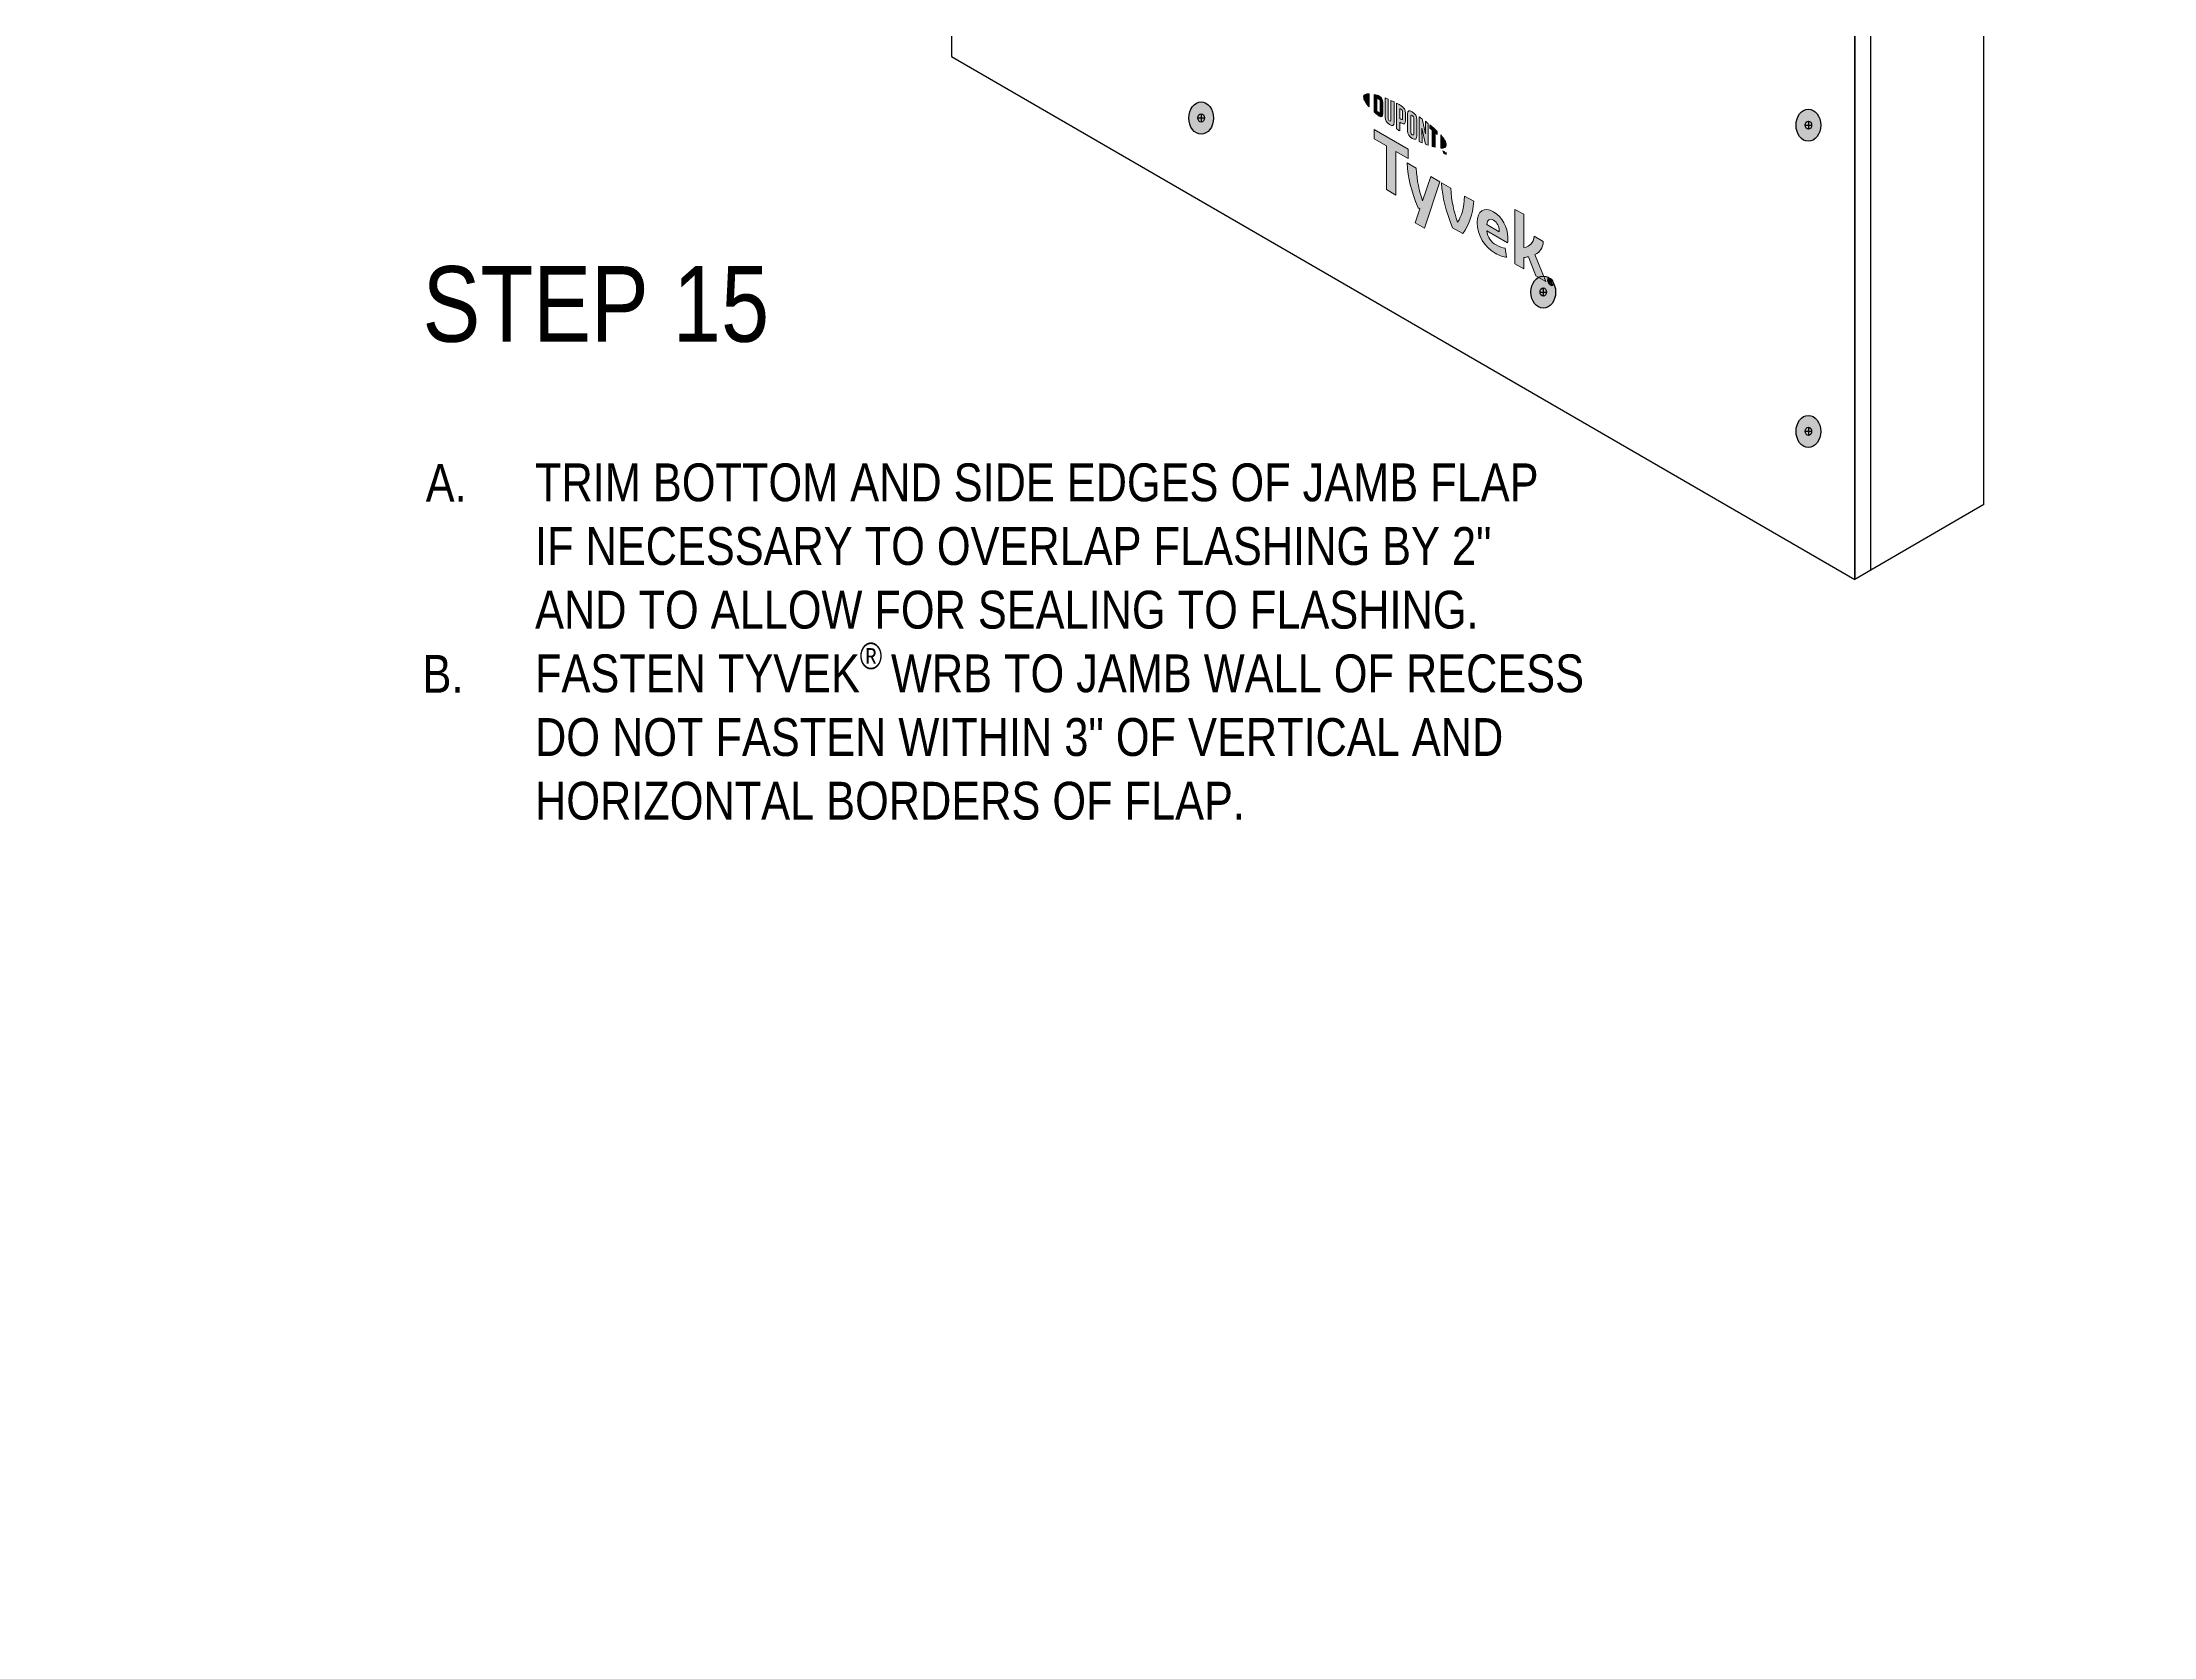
# Model space of a CAD drawing. Extents: x -1279 to 5791, y -3809 to 1769.
# Drawn here: x -470 to 159, y -2329 to -1854 of the extents above; entities that cross this region are included whole.
import ezdxf

# ---------------------------------------------------------------- set-up
doc = ezdxf.new("R2010")
doc.units = 0
doc.header["$MEASUREMENT"] = 0
for name, color, linetype, lineweight in [('.ATI-TEXT', 7, 'Continuous', 0), ('G-ANNO-TTLB', 7, 'Continuous', 0), ('TYVEK', 7, 'Continuous', 0), ('X-REF - TRACED', 7, 'Continuous', 0)]:
    doc.layers.add(name, color=color, linetype=linetype, lineweight=lineweight)

# ---------------------------------------------------------------- blocks, each defined once
blk = doc.blocks.new('Block_46')
at = {"layer": '.ATI-TEXT', "char_height": 0.2, "attachment_point": 7}
for s, insert in [('\\C18;\\c0;\\FArial Narrow|b0|i0|c1;\\H11.249999;\\W1.000000;A.', (-355.53, -1991.21)), ('\\C18;\\c0;\\FArial Narrow|b0|i0|c1;\\H11.249999;\\W1.000000;TRIM BOTTOM AND SIDE EDGES OF JAMB FLAP', (-323.01, -1991.21)), ('\\C18;\\c0;\\FArial Narrow|b0|i0|c1;\\H11.249999;\\W1.000000;IF NECESSARY TO OVERLAP FLASHING BY 2"', (-323.01, -2010.16)), ('\\C18;\\c0;\\FArial Narrow|b0|i0|c1;\\H11.249999;\\W1.000000;AND TO ALLOW FOR SEALING TO FLASHING.', (-322.99, -2029.1)), ('\\C18;\\c0;\\FArial Narrow|b0|i0|c1;\\H7.874999;\\W1.000000;®', (-226.38, -2041.12)), ('\\C18;\\c0;\\FArial Narrow|b0|i0|c1;\\H11.249999;\\W1.000000;B.', (-356.48, -2048.05)), ('\\C18;\\c0;\\FArial Narrow|b0|i0|c1;\\H11.249999;\\W1.000000;FASTEN TYVEK', (-323.01, -2048.05)), ('\\C18;\\c0;\\FArial Narrow|b0|i0|c1;\\H11.249999;\\W1.000000;  WRB TO JAMB WALL OF RECESS', (-224.27, -2048.05)), ('\\C18;\\c0;\\FArial Narrow|b0|i0|c1;\\H11.249999;\\W1.000000;DO NOT FASTEN WITHIN 3" OF VERTICAL AND', (-323.01, -2067)), ('\\C18;\\c0;\\FMyriad Pro|b0|i0|c1;\\H0.070800;\\W1.000000;Lorem ipsum', (-147.64, -2056)), ('\\C18;\\c0;\\FArial Narrow|b0|i0|c1;\\H11.249999;\\W1.000000;HORIZONTAL BORDERS OF FLAP.', (-323.01, -2085.95))]:
    blk.add_mtext(s, dxfattribs=dict(at, insert=insert))
blk = doc.blocks.new('Block_167')
at = {"layer": 'TYVEK', "true_color": 0x003b71, "transparency": 33554687}
h = blk.add_hatch(color=156, dxfattribs=at)
h.dxf.hatch_style = 2
edge = h.paths.add_edge_path()
edge.add_ellipse((-190.53, -1478.91), major_axis=(0, 4.78), ratio=0.766948, start_angle=0, end_angle=360)
h = blk.add_hatch(color=156, dxfattribs=at)
h.dxf.hatch_style = 2
edge = h.paths.add_edge_path()
edge.add_ellipse((-124.81, -1510.23), major_axis=(0, 4.78), ratio=0.766948, start_angle=0, end_angle=360)
h = blk.add_hatch(color=156, dxfattribs=at)
h.dxf.hatch_style = 2
edge = h.paths.add_edge_path()
edge.add_ellipse((-23.02, -1564.65), major_axis=(0, 4.78), ratio=0.766948, start_angle=0, end_angle=360)
h = blk.add_hatch(color=156, dxfattribs=at)
h.dxf.hatch_style = 2
edge = h.paths.add_edge_path()
edge.add_ellipse((-190.53, -1569.96), major_axis=(0, 4.78), ratio=0.766948, start_angle=0, end_angle=360)
h = blk.add_hatch(color=156, dxfattribs=at)
h.dxf.hatch_style = 2
edge = h.paths.add_edge_path()
edge.add_ellipse((55.85, -1605.98), major_axis=(0, 4.78), ratio=0.766948, start_angle=0, end_angle=360)
h = blk.add_hatch(color=156, dxfattribs=at)
h.dxf.hatch_style = 2
edge = h.paths.add_edge_path()
edge.add_ellipse((-190.53, -1661.03), major_axis=(0, 4.78), ratio=0.766948, start_angle=0, end_angle=360)
h = blk.add_hatch(color=156, dxfattribs=at)
h.dxf.hatch_style = 2
edge = h.paths.add_edge_path()
edge.add_ellipse((-190.53, -1752.08), major_axis=(0, 4.78), ratio=0.766948, start_angle=0, end_angle=360)
h = blk.add_hatch(color=156, dxfattribs=at)
h.dxf.hatch_style = 2
edge = h.paths.add_edge_path()
edge.add_ellipse((-190.53, -1843.19), major_axis=(0, 4.78), ratio=0.766948, start_angle=0, end_angle=360)
h = blk.add_hatch(color=156, dxfattribs=at)
h.dxf.hatch_style = 2
edge = h.paths.add_edge_path()
edge.add_ellipse((-124.81, -1877.01), major_axis=(0, 4.78), ratio=0.766948, start_angle=0, end_angle=360)
h = blk.add_hatch(color=156, dxfattribs=at)
h.dxf.hatch_style = 2
edge = h.paths.add_edge_path()
edge.add_ellipse((55.85, -1879.16), major_axis=(0, 4.78), ratio=0.766948, start_angle=0, end_angle=360)
h = blk.add_hatch(color=156, dxfattribs=at)
h.dxf.hatch_style = 2
edge = h.paths.add_edge_path()
edge.add_ellipse((-23.02, -1928.82), major_axis=(0, 4.78), ratio=0.766948, start_angle=0, end_angle=360)
h = blk.add_hatch(color=156, dxfattribs=at)
h.dxf.hatch_style = 2
edge = h.paths.add_edge_path()
edge.add_ellipse((55.85, -1970.27), major_axis=(0, 4.78), ratio=0.766948, start_angle=0, end_angle=360)
at = {"layer": 'TYVEK', "color": 18, "lineweight": 25, "true_color": 0x080808}
for p, q in [((-191.5, -1478.88), (-189.56, -1478.88)), ((-190.53, -1477.64), (-190.53, -1480.11)), ((-125.79, -1510.2), (-123.84, -1510.2)), ((-124.81, -1508.97), (-124.81, -1511.43)), ((-23.02, -1563.39), (-23.02, -1565.85)), ((-190.53, -1568.69), (-190.53, -1571.16)), ((-24, -1564.62), (-22.05, -1564.62)), ((55.85, -1604.72), (55.85, -1607.19)), ((-191.5, -1661), (-189.56, -1661)), ((-190.53, -1659.77), (-190.53, -1662.24)), ((-191.5, -1752.05), (-189.56, -1752.05)), ((-190.53, -1750.82), (-190.53, -1753.29)), ((-191.5, -1843.16), (-189.56, -1843.16)), ((-190.53, -1841.93), (-190.53, -1844.4)), ((-125.79, -1876.98), (-123.84, -1876.98)), ((-124.81, -1875.75), (-124.81, -1878.22)), ((55.85, -1877.9), (55.85, -1880.36)), ((54.88, -1879.13), (56.83, -1879.13)), ((-23.02, -1927.56), (-23.02, -1930.03)), ((-24, -1928.79), (-22.05, -1928.79)), ((54.88, -1970.24), (56.83, -1970.24)), ((55.85, -1969.01), (55.85, -1971.47))]:
    blk.add_line(p, q, dxfattribs=at)
at = {"layer": 'TYVEK', "color": 18, "lineweight": 25, "true_color": 0x000000}
blk.add_line((54.88, -1605.95), (56.83, -1605.95), dxfattribs=at)
at = {"layer": 'TYVEK', "color": 8, "lineweight": 25, "true_color": 0x808080}
for points in [[(55.34, -1601.62)], [(-191.04, -1656.61)], [(-194.71, -1661.39)], [(-194.71, -1752.42)], [(-191.04, -1757.19)]]:
    blk.add_lwpolyline(points, dxfattribs=at)
at = {"layer": 'TYVEK', "color": 18, "lineweight": 25, "true_color": 0x000000}
for centre, major_axis, ratio in [((-190.53, -1478.91), (0, 4.78), 0.766948), ((-124.81, -1510.23), (0, 4.78), 0.766948), ((-23.02, -1564.65), (0, 4.78), 0.766948), ((-190.53, -1569.96), (0, 4.78), 0.766948), ((55.85, -1605.98), (0, 4.78), 0.766948), ((55.85, -1605.95), (0, 1.23), 0.788846), ((-190.53, -1661.03), (0, 4.78), 0.766948), ((-190.53, -1752.08), (0, 4.78), 0.766948), ((-190.53, -1843.19), (0, 4.78), 0.766948), ((-124.81, -1877.01), (0, 4.78), 0.766948), ((55.85, -1879.16), (0, 4.78), 0.766948), ((-23.02, -1928.82), (0, 4.78), 0.766948), ((55.85, -1970.27), (0, 4.78), 0.766948)]:
    blk.add_ellipse(centre, major_axis=major_axis, ratio=ratio, dxfattribs=at)
at = {"layer": 'TYVEK', "color": 18, "lineweight": 25, "true_color": 0x080808}
for centre in [(-190.53, -1478.88), (-124.81, -1510.2), (-23.02, -1564.62), (-190.53, -1569.93), (-190.53, -1661), (-190.53, -1752.05), (-190.53, -1843.16), (-124.81, -1876.98), (55.85, -1879.13), (-23.02, -1928.79), (55.85, -1970.24)]:
    blk.add_ellipse(centre, major_axis=(0, 1.23), ratio=0.788846, dxfattribs=at)
blk = doc.blocks.new('Block_499')
at = {"layer": 'X-REF - TRACED', "true_color": 0x848484, "transparency": 33554687}
h = blk.add_hatch(color=252, dxfattribs=at)
h.dxf.hatch_style = 2
edge = h.paths.add_edge_path()
edge.add_spline(control_points=[(-76.48, -1870.76), (-76.48, -1871.48), (-75.87, -1872.51), (-74.8, -1873.71), (-74.8, -1873.71), (-74.8, -1869.77), (-74.8, -1869.77), (-75.87, -1869.73), (-76.48, -1870.05), (-76.48, -1870.76)], knot_values=[0, 0, 0, 0, 1, 1, 1, 2, 2, 2, 3, 3, 3, 3], degree=3, periodic=0)
h = blk.add_hatch(color=252, dxfattribs=at)
h.dxf.hatch_style = 2
edge = h.paths.add_edge_path()
edge.add_spline(control_points=[(-71.6, -1875.19), (-71.6, -1875.49), (-71.76, -1875.5), (-71.94, -1875.39), (-72.09, -1875.31), (-72.32, -1875.12), (-72.51, -1874.95), (-72.51, -1874.95), (-72.51, -1871.18), (-72.51, -1871.18), (-72.32, -1871.23), (-72.09, -1871.3), (-71.94, -1871.39), (-71.76, -1871.5), (-71.6, -1871.69), (-71.6, -1871.99), (-71.6, -1871.99), (-71.6, -1875.19), (-71.6, -1875.19)], knot_values=[0, 0, 0, 0, 1, 1, 1, 2, 2, 2, 3, 3, 3, 4, 4, 4, 5, 5, 5, 6, 6, 6, 6], degree=3, periodic=0)
edge = h.paths.add_edge_path()
edge.add_spline(control_points=[(-71.82, -1870.47), (-72.12, -1870.3), (-72.55, -1870.15), (-73.33, -1869.98), (-73.33, -1869.98), (-73.33, -1875.21), (-73.33, -1875.21), (-72.64, -1875.84), (-72.12, -1876.28), (-71.82, -1876.45), (-71.13, -1876.85), (-70.75, -1876.59), (-70.75, -1875.82), (-70.75, -1875.82), (-70.75, -1872.35), (-70.75, -1872.35), (-70.75, -1871.57), (-71.13, -1870.87), (-71.82, -1870.47)], knot_values=[0, 0, 0, 0, 1, 1, 1, 2, 2, 2, 3, 3, 3, 4, 4, 4, 5, 5, 5, 6, 6, 6, 6], degree=3, periodic=0)
h = blk.add_hatch(color=252, dxfattribs=at)
h.dxf.hatch_style = 2
edge = h.paths.add_edge_path()
edge.add_spline(control_points=[(-68.35, -1877.68), (-68.35, -1877.98), (-68.44, -1878.12), (-68.77, -1877.88), (-69.1, -1877.65), (-69.18, -1877.44), (-69.18, -1877.08), (-69.18, -1877.08), (-69.18, -1871.4), (-69.18, -1871.4), (-69.4, -1871.3), (-69.88, -1871.1), (-70.08, -1871.02), (-70.08, -1871.02), (-70.08, -1876.77), (-70.08, -1876.77), (-70.08, -1877.69), (-69.69, -1878.27), (-68.77, -1878.92), (-67.93, -1879.52), (-67.42, -1879.33), (-67.42, -1878.31), (-67.42, -1878.31), (-67.42, -1872.23), (-67.42, -1872.23), (-67.59, -1872.14), (-68.17, -1871.86), (-68.35, -1871.78), (-68.35, -1871.78), (-68.35, -1877.68), (-68.35, -1877.68)], knot_values=[0, 0, 0, 0, 1, 1, 1, 2, 2, 2, 3, 3, 3, 4, 4, 4, 5, 5, 5, 6, 6, 6, 7, 7, 7, 8, 8, 8, 9, 9, 9, 10, 10, 10, 10], degree=3, periodic=0)
h = blk.add_hatch(color=252, dxfattribs=at)
h.dxf.hatch_style = 2
edge = h.paths.add_edge_path()
edge.add_spline(control_points=[(-64.93, -1877.15), (-64.93, -1877.48), (-65.04, -1877.59), (-65.42, -1877.37), (-65.42, -1877.37), (-65.75, -1877.18), (-65.75, -1877.18), (-65.75, -1877.18), (-65.75, -1874.16), (-65.75, -1874.16), (-65.6, -1874.24), (-65.52, -1874.28), (-65.43, -1874.33), (-65.02, -1874.57), (-64.93, -1874.8), (-64.93, -1875.13), (-64.93, -1875.13), (-64.93, -1877.15), (-64.93, -1877.15)], knot_values=[0, 0, 0, 0, 1, 1, 1, 2, 2, 2, 3, 3, 3, 4, 4, 4, 5, 5, 5, 6, 6, 6, 6], degree=3, periodic=0)
edge = h.paths.add_edge_path()
edge.add_spline(control_points=[(-65.38, -1873.29), (-65.54, -1873.2), (-66.14, -1872.88), (-66.68, -1872.6), (-66.68, -1872.6), (-66.68, -1880.26), (-66.68, -1880.26), (-66.5, -1880.37), (-66.01, -1880.68), (-65.75, -1880.84), (-65.75, -1880.84), (-65.75, -1878.25), (-65.75, -1878.25), (-65.75, -1878.25), (-65.38, -1878.46), (-65.38, -1878.46), (-64.4, -1879.02), (-63.99, -1878.75), (-63.99, -1877.78), (-63.99, -1877.78), (-63.99, -1875.52), (-63.99, -1875.52), (-63.99, -1874.57), (-64.45, -1873.83), (-65.38, -1873.29)], knot_values=[0, 0, 0, 0, 1, 1, 1, 2, 2, 2, 3, 3, 3, 4, 4, 4, 5, 5, 5, 6, 6, 6, 7, 7, 7, 8, 8, 8, 8], degree=3, periodic=0)
h = blk.add_hatch(color=252, dxfattribs=at)
h.dxf.hatch_style = 2
edge = h.paths.add_edge_path()
edge.add_spline(control_points=[(-61.58, -1881.76), (-61.58, -1882.06), (-61.67, -1882.17), (-62, -1881.99), (-62.35, -1881.8), (-62.44, -1881.58), (-62.44, -1881.27), (-62.44, -1881.27), (-62.44, -1876.49), (-62.44, -1876.49), (-62.44, -1876.18), (-62.35, -1876.06), (-62, -1876.27), (-61.67, -1876.47), (-61.58, -1876.69), (-61.58, -1876.99), (-61.58, -1876.99), (-61.58, -1881.76), (-61.58, -1881.76)], knot_values=[0, 0, 0, 0, 1, 1, 1, 2, 2, 2, 3, 3, 3, 4, 4, 4, 5, 5, 5, 6, 6, 6, 6], degree=3, periodic=0)
edge = h.paths.add_edge_path()
edge.add_spline(control_points=[(-62, -1875.2), (-62.87, -1874.65), (-63.39, -1874.79), (-63.39, -1875.8), (-63.39, -1875.8), (-63.39, -1880.81), (-63.39, -1880.81), (-63.39, -1881.87), (-62.92, -1882.58), (-62, -1883.06), (-61.11, -1883.54), (-60.64, -1883.41), (-60.64, -1882.28), (-60.64, -1882.28), (-60.64, -1877.5), (-60.64, -1877.5), (-60.64, -1876.43), (-61.06, -1875.8), (-62, -1875.2)], knot_values=[0, 0, 0, 0, 1, 1, 1, 2, 2, 2, 3, 3, 3, 4, 4, 4, 5, 5, 5, 6, 6, 6, 6], degree=3, periodic=0)
h = blk.add_hatch(color=252, dxfattribs=at)
h.dxf.hatch_style = 2
edge = h.paths.add_edge_path()
edge.add_spline(control_points=[(-58.03, -1881.76), (-58.03, -1881.76), (-59.07, -1877.26), (-59.07, -1877.26), (-59.36, -1877.06), (-59.7, -1876.82), (-59.96, -1876.64), (-59.96, -1876.64), (-59.96, -1883.98), (-59.96, -1883.98), (-59.78, -1884.07), (-59.3, -1884.28), (-59.06, -1884.38), (-59.06, -1884.38), (-59.13, -1880.01), (-59.13, -1880.01), (-59.13, -1880.01), (-58.03, -1884.81), (-58.03, -1884.81), (-57.8, -1884.9), (-57.46, -1885.03), (-57.23, -1885.11), (-57.23, -1885.11), (-57.23, -1878.66), (-57.23, -1878.66), (-57.47, -1878.47), (-57.89, -1878.14), (-58.1, -1877.99), (-58.1, -1877.99), (-58.03, -1881.76), (-58.03, -1881.76)], knot_values=[0, 0, 0, 0, 1, 1, 1, 2, 2, 2, 3, 3, 3, 4, 4, 4, 5, 5, 5, 6, 6, 6, 7, 7, 7, 8, 8, 8, 9, 9, 9, 10, 10, 10, 10], degree=3, periodic=0)
h = blk.add_hatch(color=252, dxfattribs=at)
h.dxf.hatch_style = 2
edge = h.paths.add_edge_path()
edge.add_spline(control_points=[(-56.77, -1880.05), (-56.54, -1880.24), (-56.31, -1880.42), (-56.08, -1880.61), (-56.08, -1880.61), (-56.08, -1885.49), (-56.08, -1885.49), (-55.88, -1885.55), (-55.5, -1885.66), (-55.24, -1885.72), (-55.24, -1885.72), (-55.24, -1881.32), (-55.24, -1881.32), (-55, -1881.53), (-54.77, -1881.74), (-54.56, -1881.93), (-54.56, -1881.93), (-54.56, -1880.99), (-54.56, -1880.99), (-55.22, -1880.34), (-55.94, -1879.71), (-56.77, -1879.03), (-56.77, -1879.03), (-56.77, -1880.05), (-56.77, -1880.05)], knot_values=[0, 0, 0, 0, 1, 1, 1, 2, 2, 2, 3, 3, 3, 4, 4, 4, 5, 5, 5, 6, 6, 6, 7, 7, 7, 8, 8, 8, 8], degree=3, periodic=0)
h = blk.add_hatch(color=252, dxfattribs=at)
h.dxf.hatch_style = 2
edge = h.paths.add_edge_path()
edge.add_spline(control_points=[(-51.87, -1884.97), (-51.87, -1885.69), (-52.49, -1886.01), (-53.55, -1885.98), (-53.55, -1885.98), (-53.55, -1882.03), (-53.55, -1882.03), (-52.49, -1883.23), (-51.87, -1884.25), (-51.87, -1884.97)], knot_values=[0, 0, 0, 0, 1, 1, 1, 2, 2, 2, 3, 3, 3, 3], degree=3, periodic=0)
h = blk.add_hatch(color=252, dxfattribs=at)
h.dxf.hatch_style = 2
edge = h.paths.add_edge_path()
edge.add_spline(control_points=[(-52.37, -1887.05), (-52.37, -1887.05), (-52.27, -1887.11), (-52.27, -1887.11), (-52.27, -1887.11), (-52.12, -1887.47), (-52.12, -1887.47), (-52.12, -1887.47), (-51.97, -1887.28), (-51.97, -1887.28), (-51.97, -1887.28), (-51.87, -1887.34), (-51.87, -1887.34), (-51.87, -1887.34), (-51.87, -1887.91), (-51.87, -1887.91), (-51.87, -1887.91), (-51.97, -1887.86), (-51.97, -1887.86), (-51.97, -1887.86), (-51.97, -1887.45), (-51.97, -1887.45), (-51.97, -1887.45), (-52.12, -1887.63), (-52.12, -1887.63), (-52.12, -1887.63), (-52.13, -1887.63), (-52.13, -1887.63), (-52.13, -1887.63), (-52.28, -1887.27), (-52.28, -1887.27), (-52.28, -1887.27), (-52.28, -1887.67), (-52.28, -1887.67), (-52.28, -1887.67), (-52.37, -1887.62), (-52.37, -1887.62), (-52.37, -1887.62), (-52.37, -1887.05), (-52.37, -1887.05)], knot_values=[0, 0, 0, 0, 1, 1, 1, 2, 2, 2, 3, 3, 3, 4, 4, 4, 5, 5, 5, 6, 6, 6, 7, 7, 7, 8, 8, 8, 9, 9, 9, 10, 10, 10, 11, 11, 11, 12, 12, 12, 13, 13, 13, 13], degree=3, periodic=0)
edge = h.paths.add_edge_path()
edge.add_spline(control_points=[(-52.73, -1886.95), (-52.73, -1886.95), (-52.88, -1886.86), (-52.88, -1886.86), (-52.88, -1886.86), (-52.88, -1886.76), (-52.88, -1886.76), (-52.88, -1886.76), (-52.48, -1886.99), (-52.48, -1886.99), (-52.48, -1886.99), (-52.48, -1887.09), (-52.48, -1887.09), (-52.48, -1887.09), (-52.63, -1887), (-52.63, -1887), (-52.63, -1887), (-52.63, -1887.47), (-52.63, -1887.47), (-52.63, -1887.47), (-52.73, -1887.42), (-52.73, -1887.42), (-52.73, -1887.42), (-52.73, -1886.95), (-52.73, -1886.95)], knot_values=[0, 0, 0, 0, 1, 1, 1, 2, 2, 2, 3, 3, 3, 4, 4, 4, 5, 5, 5, 6, 6, 6, 7, 7, 7, 8, 8, 8, 8], degree=3, periodic=0)
at = {"layer": 'X-REF - TRACED'}
for points, knots in [([(-76.48, -1870.76), (-76.48, -1871.48), (-75.87, -1872.51), (-74.8, -1873.71), (-74.8, -1873.71), (-74.8, -1869.77), (-74.8, -1869.77), (-75.87, -1869.73), (-76.48, -1870.05), (-76.48, -1870.76)], [0, 0, 0, 0, 1, 1, 1, 2, 2, 2, 3, 3, 3, 3]), ([(-71.82, -1870.47), (-72.12, -1870.3), (-72.55, -1870.15), (-73.33, -1869.98), (-73.33, -1869.98), (-73.33, -1875.21), (-73.33, -1875.21), (-72.64, -1875.84), (-72.12, -1876.28), (-71.82, -1876.45), (-71.13, -1876.85), (-70.75, -1876.59), (-70.75, -1875.82), (-70.75, -1875.82), (-70.75, -1872.35), (-70.75, -1872.35), (-70.75, -1871.57), (-71.13, -1870.87), (-71.82, -1870.47)], [0, 0, 0, 0, 1, 1, 1, 2, 2, 2, 3, 3, 3, 4, 4, 4, 5, 5, 5, 6, 6, 6, 6]), ([(-71.6, -1875.19), (-71.6, -1875.49), (-71.76, -1875.5), (-71.94, -1875.39), (-72.09, -1875.31), (-72.32, -1875.12), (-72.51, -1874.95), (-72.51, -1874.95), (-72.51, -1871.18), (-72.51, -1871.18), (-72.32, -1871.23), (-72.09, -1871.3), (-71.94, -1871.39), (-71.76, -1871.5), (-71.6, -1871.69), (-71.6, -1871.99), (-71.6, -1871.99), (-71.6, -1875.19), (-71.6, -1875.19)], [0, 0, 0, 0, 1, 1, 1, 2, 2, 2, 3, 3, 3, 4, 4, 4, 5, 5, 5, 6, 6, 6, 6]), ([(-68.35, -1877.68), (-68.35, -1877.98), (-68.44, -1878.12), (-68.77, -1877.88), (-69.1, -1877.65), (-69.18, -1877.44), (-69.18, -1877.08), (-69.18, -1877.08), (-69.18, -1871.4), (-69.18, -1871.4), (-69.4, -1871.3), (-69.88, -1871.1), (-70.08, -1871.02), (-70.08, -1871.02), (-70.08, -1876.77), (-70.08, -1876.77), (-70.08, -1877.69), (-69.69, -1878.27), (-68.77, -1878.92), (-67.93, -1879.52), (-67.42, -1879.33), (-67.42, -1878.31), (-67.42, -1878.31), (-67.42, -1872.23), (-67.42, -1872.23), (-67.59, -1872.14), (-68.17, -1871.86), (-68.35, -1871.78), (-68.35, -1871.78), (-68.35, -1877.68), (-68.35, -1877.68)], [0, 0, 0, 0, 1, 1, 1, 2, 2, 2, 3, 3, 3, 4, 4, 4, 5, 5, 5, 6, 6, 6, 7, 7, 7, 8, 8, 8, 9, 9, 9, 10, 10, 10, 10]), ([(-65.38, -1873.29), (-65.54, -1873.2), (-66.14, -1872.88), (-66.68, -1872.6), (-66.68, -1872.6), (-66.68, -1880.26), (-66.68, -1880.26), (-66.5, -1880.37), (-66.01, -1880.68), (-65.75, -1880.84), (-65.75, -1880.84), (-65.75, -1878.25), (-65.75, -1878.25), (-65.75, -1878.25), (-65.38, -1878.46), (-65.38, -1878.46), (-64.4, -1879.02), (-63.99, -1878.75), (-63.99, -1877.78), (-63.99, -1877.78), (-63.99, -1875.52), (-63.99, -1875.52), (-63.99, -1874.57), (-64.45, -1873.83), (-65.38, -1873.29)], [0, 0, 0, 0, 1, 1, 1, 2, 2, 2, 3, 3, 3, 4, 4, 4, 5, 5, 5, 6, 6, 6, 7, 7, 7, 8, 8, 8, 8]), ([(-64.93, -1877.15), (-64.93, -1877.48), (-65.04, -1877.59), (-65.42, -1877.37), (-65.42, -1877.37), (-65.75, -1877.18), (-65.75, -1877.18), (-65.75, -1877.18), (-65.75, -1874.16), (-65.75, -1874.16), (-65.6, -1874.24), (-65.52, -1874.28), (-65.43, -1874.33), (-65.02, -1874.57), (-64.93, -1874.8), (-64.93, -1875.13), (-64.93, -1875.13), (-64.93, -1877.15), (-64.93, -1877.15)], [0, 0, 0, 0, 1, 1, 1, 2, 2, 2, 3, 3, 3, 4, 4, 4, 5, 5, 5, 6, 6, 6, 6]), ([(-62, -1875.2), (-62.87, -1874.65), (-63.39, -1874.79), (-63.39, -1875.8), (-63.39, -1875.8), (-63.39, -1880.81), (-63.39, -1880.81), (-63.39, -1881.87), (-62.92, -1882.58), (-62, -1883.06), (-61.11, -1883.54), (-60.64, -1883.41), (-60.64, -1882.28), (-60.64, -1882.28), (-60.64, -1877.5), (-60.64, -1877.5), (-60.64, -1876.43), (-61.06, -1875.8), (-62, -1875.2)], [0, 0, 0, 0, 1, 1, 1, 2, 2, 2, 3, 3, 3, 4, 4, 4, 5, 5, 5, 6, 6, 6, 6]), ([(-61.58, -1881.76), (-61.58, -1882.06), (-61.67, -1882.17), (-62, -1881.99), (-62.35, -1881.8), (-62.44, -1881.58), (-62.44, -1881.27), (-62.44, -1881.27), (-62.44, -1876.49), (-62.44, -1876.49), (-62.44, -1876.18), (-62.35, -1876.06), (-62, -1876.27), (-61.67, -1876.47), (-61.58, -1876.69), (-61.58, -1876.99), (-61.58, -1876.99), (-61.58, -1881.76), (-61.58, -1881.76)], [0, 0, 0, 0, 1, 1, 1, 2, 2, 2, 3, 3, 3, 4, 4, 4, 5, 5, 5, 6, 6, 6, 6]), ([(-58.03, -1881.76), (-58.03, -1881.76), (-59.07, -1877.26), (-59.07, -1877.26), (-59.36, -1877.06), (-59.7, -1876.82), (-59.96, -1876.64), (-59.96, -1876.64), (-59.96, -1883.98), (-59.96, -1883.98), (-59.78, -1884.07), (-59.3, -1884.28), (-59.06, -1884.38), (-59.06, -1884.38), (-59.13, -1880.01), (-59.13, -1880.01), (-59.13, -1880.01), (-58.03, -1884.81), (-58.03, -1884.81), (-57.8, -1884.9), (-57.46, -1885.03), (-57.23, -1885.11), (-57.23, -1885.11), (-57.23, -1878.66), (-57.23, -1878.66), (-57.47, -1878.47), (-57.89, -1878.14), (-58.1, -1877.99), (-58.1, -1877.99), (-58.03, -1881.76), (-58.03, -1881.76)], [0, 0, 0, 0, 1, 1, 1, 2, 2, 2, 3, 3, 3, 4, 4, 4, 5, 5, 5, 6, 6, 6, 7, 7, 7, 8, 8, 8, 9, 9, 9, 10, 10, 10, 10]), ([(-56.77, -1880.05), (-56.54, -1880.24), (-56.31, -1880.42), (-56.08, -1880.61), (-56.08, -1880.61), (-56.08, -1885.49), (-56.08, -1885.49), (-55.88, -1885.55), (-55.5, -1885.66), (-55.24, -1885.72), (-55.24, -1885.72), (-55.24, -1881.32), (-55.24, -1881.32), (-55, -1881.53), (-54.77, -1881.74), (-54.56, -1881.93), (-54.56, -1881.93), (-54.56, -1880.99), (-54.56, -1880.99), (-55.22, -1880.34), (-55.94, -1879.71), (-56.77, -1879.03), (-56.77, -1879.03), (-56.77, -1880.05), (-56.77, -1880.05)], [0, 0, 0, 0, 1, 1, 1, 2, 2, 2, 3, 3, 3, 4, 4, 4, 5, 5, 5, 6, 6, 6, 7, 7, 7, 8, 8, 8, 8]), ([(-51.87, -1884.97), (-51.87, -1885.69), (-52.49, -1886.01), (-53.55, -1885.98), (-53.55, -1885.98), (-53.55, -1882.03), (-53.55, -1882.03), (-52.49, -1883.23), (-51.87, -1884.25), (-51.87, -1884.97)], [0, 0, 0, 0, 1, 1, 1, 2, 2, 2, 3, 3, 3, 3]), ([(-52.73, -1886.95), (-52.73, -1886.95), (-52.88, -1886.86), (-52.88, -1886.86), (-52.88, -1886.86), (-52.88, -1886.76), (-52.88, -1886.76), (-52.88, -1886.76), (-52.48, -1886.99), (-52.48, -1886.99), (-52.48, -1886.99), (-52.48, -1887.09), (-52.48, -1887.09), (-52.48, -1887.09), (-52.63, -1887), (-52.63, -1887), (-52.63, -1887), (-52.63, -1887.47), (-52.63, -1887.47), (-52.63, -1887.47), (-52.73, -1887.42), (-52.73, -1887.42), (-52.73, -1887.42), (-52.73, -1886.95), (-52.73, -1886.95)], [0, 0, 0, 0, 1, 1, 1, 2, 2, 2, 3, 3, 3, 4, 4, 4, 5, 5, 5, 6, 6, 6, 7, 7, 7, 8, 8, 8, 8]), ([(-52.37, -1887.05), (-52.37, -1887.05), (-52.27, -1887.11), (-52.27, -1887.11), (-52.27, -1887.11), (-52.12, -1887.47), (-52.12, -1887.47), (-52.12, -1887.47), (-51.97, -1887.28), (-51.97, -1887.28), (-51.97, -1887.28), (-51.87, -1887.34), (-51.87, -1887.34), (-51.87, -1887.34), (-51.87, -1887.91), (-51.87, -1887.91), (-51.87, -1887.91), (-51.97, -1887.86), (-51.97, -1887.86), (-51.97, -1887.86), (-51.97, -1887.45), (-51.97, -1887.45), (-51.97, -1887.45), (-52.12, -1887.63), (-52.12, -1887.63), (-52.12, -1887.63), (-52.13, -1887.63), (-52.13, -1887.63), (-52.13, -1887.63), (-52.28, -1887.27), (-52.28, -1887.27), (-52.28, -1887.27), (-52.28, -1887.67), (-52.28, -1887.67), (-52.28, -1887.67), (-52.37, -1887.62), (-52.37, -1887.62), (-52.37, -1887.62), (-52.37, -1887.05), (-52.37, -1887.05)], [0, 0, 0, 0, 1, 1, 1, 2, 2, 2, 3, 3, 3, 4, 4, 4, 5, 5, 5, 6, 6, 6, 7, 7, 7, 8, 8, 8, 9, 9, 9, 10, 10, 10, 11, 11, 11, 12, 12, 12, 13, 13, 13, 13])]:
    blk.add_open_spline(points, degree=3, knots=knots, dxfattribs=at)
blk = doc.blocks.new('Block_503')
at = {"layer": 'X-REF - TRACED', "true_color": 0x848484, "transparency": 33554687}
h = blk.add_hatch(color=252, dxfattribs=at)
h.dxf.hatch_style = 2
h.paths.add_polyline_path([(-63.22, -1886.3), (-73.33, -1880.46), (-73.33, -1883.21), (-69.68, -1885.31), (-69.68, -1898.31), (-66.87, -1899.93), (-66.87, -1886.93), (-63.22, -1889.04)])
h = blk.add_hatch(color=252, dxfattribs=at)
h.dxf.hatch_style = 2
edge = h.paths.add_edge_path()
edge.add_spline(control_points=[(-46.43, -1900.24), (-46.61, -1903.98), (-47.36, -1906.16), (-48.51, -1908.03), (-49.63, -1904.85), (-50.36, -1901.82), (-50.57, -1897.85), (-50.57, -1897.85), (-53.3, -1896.28), (-53.3, -1896.28), (-53, -1900.96), (-52.12, -1904.37), (-50, -1909.67), (-50, -1909.67), (-47, -1911.4), (-47, -1911.4), (-44.96, -1908.51), (-44.12, -1906.09), (-43.73, -1901.8), (-43.73, -1901.8), (-46.43, -1900.24), (-46.43, -1900.24)], knot_values=[0, 0, 0, 0, 1, 1, 1, 2, 2, 2, 3, 3, 3, 4, 4, 4, 5, 5, 5, 6, 6, 6, 7, 7, 7, 7], degree=3, periodic=0)
h = blk.add_hatch(color=252, dxfattribs=at)
h.dxf.hatch_style = 2
edge = h.paths.add_edge_path()
edge.add_spline(control_points=[(-39.86, -1908.69), (-39.86, -1908.69), (-36.14, -1910.84), (-36.14, -1910.84), (-36.14, -1910.84), (-36.14, -1910.57), (-36.14, -1910.57), (-36.14, -1909.31), (-36.73, -1908.05), (-37.8, -1907.42), (-38.94, -1906.77), (-39.69, -1907.26), (-39.86, -1908.69)], knot_values=[0, 0, 0, 0, 1, 1, 1, 2, 2, 2, 3, 3, 3, 4, 4, 4, 4], degree=3, periodic=0)
edge = h.paths.add_edge_path()
edge.add_spline(control_points=[(-33.92, -1918.46), (-34.78, -1918.41), (-36.06, -1917.99), (-37.35, -1917.24), (-40.51, -1915.42), (-42.67, -1911.88), (-42.67, -1908.15), (-42.67, -1904.57), (-40.69, -1903.29), (-37.8, -1904.95), (-35.24, -1906.43), (-33.55, -1909.5), (-33.55, -1912.51), (-33.55, -1913.19), (-33.59, -1913.75), (-33.63, -1914.18), (-33.63, -1914.18), (-39.82, -1910.6), (-39.82, -1910.6), (-39.57, -1912.54), (-38.65, -1913.88), (-37.08, -1914.79), (-36.12, -1915.35), (-35.2, -1915.63), (-34.35, -1915.71), (-34.35, -1915.71), (-33.92, -1918.46), (-33.92, -1918.46)], knot_values=[0, 0, 0, 0, 1, 1, 1, 2, 2, 2, 3, 3, 3, 4, 4, 4, 5, 5, 5, 6, 6, 6, 7, 7, 7, 8, 8, 8, 9, 9, 9, 9], degree=3, periodic=0)
h = blk.add_hatch(color=252, dxfattribs=at)
h.dxf.hatch_style = 2
edge = h.paths.add_edge_path()
edge.add_spline(control_points=[(-25.53, -1917.66), (-25.53, -1917.66), (-22.27, -1925.68), (-22.27, -1925.68), (-22.27, -1925.68), (-25.21, -1923.98), (-25.21, -1923.98), (-25.21, -1923.98), (-27.47, -1918.29), (-27.47, -1918.29), (-27.88, -1918.39), (-28.31, -1918.48), (-28.78, -1918.55), (-28.78, -1918.55), (-28.78, -1921.92), (-28.78, -1921.92), (-28.78, -1921.92), (-31.49, -1920.36), (-31.49, -1920.36), (-31.49, -1920.36), (-31.49, -1904.24), (-31.49, -1904.24), (-31.49, -1904.24), (-28.78, -1905.64), (-28.78, -1905.64), (-28.78, -1905.64), (-28.78, -1915.56), (-28.78, -1915.56), (-26.94, -1915.25), (-26.04, -1914.2), (-25.72, -1912.2), (-25.72, -1912.2), (-23.04, -1913.75), (-23.04, -1913.75), (-23.09, -1915.65), (-23.96, -1916.88), (-25.53, -1917.66)], knot_values=[0, 0, 0, 0, 1, 1, 1, 2, 2, 2, 3, 3, 3, 4, 4, 4, 5, 5, 5, 6, 6, 6, 7, 7, 7, 8, 8, 8, 9, 9, 9, 10, 10, 10, 11, 11, 11, 12, 12, 12, 12], degree=3, periodic=0)
at = {"layer": 'X-REF - TRACED'}
blk.add_lwpolyline([(-63.22, -1886.3), (-73.33, -1880.46), (-73.33, -1883.21), (-69.68, -1885.31), (-69.68, -1898.31), (-66.87, -1899.93), (-66.87, -1886.93), (-63.22, -1889.04)], close=True, dxfattribs=at)
for points, knots in [([(-46.43, -1900.24), (-46.61, -1903.98), (-47.36, -1906.16), (-48.51, -1908.03), (-49.63, -1904.85), (-50.36, -1901.82), (-50.57, -1897.85), (-50.57, -1897.85), (-53.3, -1896.28), (-53.3, -1896.28), (-53, -1900.96), (-52.12, -1904.37), (-50, -1909.67), (-50, -1909.67), (-47, -1911.4), (-47, -1911.4), (-44.96, -1908.51), (-44.12, -1906.09), (-43.73, -1901.8), (-43.73, -1901.8), (-46.43, -1900.24), (-46.43, -1900.24)], [0, 0, 0, 0, 1, 1, 1, 2, 2, 2, 3, 3, 3, 4, 4, 4, 5, 5, 5, 6, 6, 6, 7, 7, 7, 7]), ([(-33.92, -1918.46), (-34.78, -1918.41), (-36.06, -1917.99), (-37.35, -1917.24), (-40.51, -1915.42), (-42.67, -1911.88), (-42.67, -1908.15), (-42.67, -1904.57), (-40.69, -1903.29), (-37.8, -1904.95), (-35.24, -1906.43), (-33.55, -1909.5), (-33.55, -1912.51), (-33.55, -1913.19), (-33.59, -1913.75), (-33.63, -1914.18), (-33.63, -1914.18), (-39.82, -1910.6), (-39.82, -1910.6), (-39.57, -1912.54), (-38.65, -1913.88), (-37.08, -1914.79), (-36.12, -1915.35), (-35.2, -1915.63), (-34.35, -1915.71), (-34.35, -1915.71), (-33.92, -1918.46), (-33.92, -1918.46)], [0, 0, 0, 0, 1, 1, 1, 2, 2, 2, 3, 3, 3, 4, 4, 4, 5, 5, 5, 6, 6, 6, 7, 7, 7, 8, 8, 8, 9, 9, 9, 9]), ([(-39.86, -1908.69), (-39.86, -1908.69), (-36.14, -1910.84), (-36.14, -1910.84), (-36.14, -1910.84), (-36.14, -1910.57), (-36.14, -1910.57), (-36.14, -1909.31), (-36.73, -1908.05), (-37.8, -1907.42), (-38.94, -1906.77), (-39.69, -1907.26), (-39.86, -1908.69)], [0, 0, 0, 0, 1, 1, 1, 2, 2, 2, 3, 3, 3, 4, 4, 4, 4]), ([(-25.53, -1917.66), (-25.53, -1917.66), (-22.27, -1925.68), (-22.27, -1925.68), (-22.27, -1925.68), (-25.21, -1923.98), (-25.21, -1923.98), (-25.21, -1923.98), (-27.47, -1918.29), (-27.47, -1918.29), (-27.88, -1918.39), (-28.31, -1918.48), (-28.78, -1918.55), (-28.78, -1918.55), (-28.78, -1921.92), (-28.78, -1921.92), (-28.78, -1921.92), (-31.49, -1920.36), (-31.49, -1920.36), (-31.49, -1920.36), (-31.49, -1904.24), (-31.49, -1904.24), (-31.49, -1904.24), (-28.78, -1905.64), (-28.78, -1905.64), (-28.78, -1905.64), (-28.78, -1915.56), (-28.78, -1915.56), (-26.94, -1915.25), (-26.04, -1914.2), (-25.72, -1912.2), (-25.72, -1912.2), (-23.04, -1913.75), (-23.04, -1913.75), (-23.09, -1915.65), (-23.96, -1916.88), (-25.53, -1917.66)], [0, 0, 0, 0, 1, 1, 1, 2, 2, 2, 3, 3, 3, 4, 4, 4, 5, 5, 5, 6, 6, 6, 7, 7, 7, 8, 8, 8, 9, 9, 9, 10, 10, 10, 11, 11, 11, 12, 12, 12, 12])]:
    blk.add_open_spline(points, degree=3, knots=knots, dxfattribs=at)
blk = doc.blocks.new('Block_502')
at = {"layer": 'X-REF - TRACED', "true_color": 0x848484, "transparency": 33554687}
h = blk.add_hatch(color=252, dxfattribs=at)
h.dxf.hatch_style = 2
edge = h.paths.add_edge_path()
edge.add_spline(control_points=[(-56.49, -1894.44), (-56.49, -1894.44), (-58.92, -1901.68), (-58.92, -1901.68), (-59.95, -1898.65), (-60.62, -1895.72), (-60.83, -1891.93), (-60.83, -1891.93), (-63.55, -1890.36), (-63.55, -1890.36), (-63.26, -1895.04), (-62.38, -1898.45), (-60.26, -1903.75), (-60.26, -1903.75), (-59.71, -1904.06), (-59.71, -1904.06), (-59.71, -1904.06), (-61.1, -1908.2), (-61.1, -1908.2), (-61.1, -1908.2), (-58.39, -1909.77), (-58.39, -1909.77), (-58.39, -1909.77), (-53.78, -1896), (-53.78, -1896), (-53.78, -1896), (-56.49, -1894.44), (-56.49, -1894.44)], knot_values=[0, 0, 0, 0, 1, 1, 1, 2, 2, 2, 3, 3, 3, 4, 4, 4, 5, 5, 5, 6, 6, 6, 7, 7, 7, 8, 8, 8, 9, 9, 9, 9], degree=3, periodic=0)
at = {"layer": 'X-REF - TRACED'}
blk.add_open_spline([(-56.49, -1894.44), (-56.49, -1894.44), (-58.92, -1901.68), (-58.92, -1901.68), (-59.95, -1898.65), (-60.62, -1895.72), (-60.83, -1891.93), (-60.83, -1891.93), (-63.55, -1890.36), (-63.55, -1890.36), (-63.26, -1895.04), (-62.38, -1898.45), (-60.26, -1903.75), (-60.26, -1903.75), (-59.71, -1904.06), (-59.71, -1904.06), (-59.71, -1904.06), (-61.1, -1908.2), (-61.1, -1908.2), (-61.1, -1908.2), (-58.39, -1909.77), (-58.39, -1909.77), (-58.39, -1909.77), (-53.78, -1896), (-53.78, -1896), (-53.78, -1896), (-56.49, -1894.44), (-56.49, -1894.44)], degree=3, knots=[0, 0, 0, 0, 1, 1, 1, 2, 2, 2, 3, 3, 3, 4, 4, 4, 5, 5, 5, 6, 6, 6, 7, 7, 7, 8, 8, 8, 9, 9, 9, 9], dxfattribs=at)
blk.add_blockref('Block_503', (0, 0), dxfattribs=at)
blk = doc.blocks.new('Block_504')
at = {"layer": 'X-REF - TRACED', "true_color": 0x848484, "transparency": 33554687}
h = blk.add_hatch(color=252, dxfattribs=at)
h.dxf.hatch_style = 2
edge = h.paths.add_edge_path()
edge.add_spline(control_points=[(-20.97, -1925.37), (-20.97, -1925.37), (-20.97, -1925.66), (-20.97, -1925.66), (-20.97, -1925.66), (-20.86, -1925.73), (-20.86, -1925.73), (-20.75, -1925.79), (-20.69, -1925.79), (-20.69, -1925.68), (-20.69, -1925.57), (-20.75, -1925.5), (-20.86, -1925.43), (-20.86, -1925.43), (-20.97, -1925.37), (-20.97, -1925.37)], knot_values=[0, 0, 0, 0, 1, 1, 1, 2, 2, 2, 3, 3, 3, 4, 4, 4, 5, 5, 5, 5], degree=3, periodic=0)
edge = h.paths.add_edge_path()
edge.add_spline(control_points=[(-21.16, -1925.07), (-21.16, -1925.07), (-20.86, -1925.25), (-20.86, -1925.25), (-20.62, -1925.38), (-20.51, -1925.58), (-20.51, -1925.79), (-20.51, -1925.93), (-20.57, -1926), (-20.68, -1925.98), (-20.62, -1926.14), (-20.54, -1926.31), (-20.45, -1926.5), (-20.45, -1926.5), (-20.67, -1926.37), (-20.67, -1926.37), (-20.76, -1926.2), (-20.82, -1926.05), (-20.87, -1925.9), (-20.87, -1925.9), (-20.97, -1925.85), (-20.97, -1925.85), (-20.97, -1925.85), (-20.97, -1926.2), (-20.97, -1926.2), (-20.97, -1926.2), (-21.16, -1926.09), (-21.16, -1926.09), (-21.16, -1926.09), (-21.16, -1925.07), (-21.16, -1925.07)], knot_values=[0, 0, 0, 0, 1, 1, 1, 2, 2, 2, 3, 3, 3, 4, 4, 4, 5, 5, 5, 6, 6, 6, 7, 7, 7, 8, 8, 8, 9, 9, 9, 10, 10, 10, 10], degree=3, periodic=0)
edge = h.paths.add_edge_path()
edge.add_spline(control_points=[(-20.85, -1924.99), (-21.28, -1924.74), (-21.52, -1924.89), (-21.52, -1925.39), (-21.52, -1925.9), (-21.28, -1926.32), (-20.85, -1926.57), (-20.42, -1926.81), (-20.18, -1926.68), (-20.18, -1926.17), (-20.18, -1925.66), (-20.42, -1925.24), (-20.85, -1924.99)], knot_values=[0, 0, 0, 0, 1, 1, 1, 2, 2, 2, 3, 3, 3, 4, 4, 4, 4], degree=3, periodic=0)
edge = h.paths.add_edge_path()
edge.add_spline(control_points=[(-20.85, -1924.79), (-20.32, -1925.09), (-19.98, -1925.68), (-19.98, -1926.28), (-19.98, -1926.89), (-20.33, -1927.07), (-20.85, -1926.77), (-21.38, -1926.46), (-21.72, -1925.88), (-21.72, -1925.28), (-21.72, -1924.67), (-21.38, -1924.48), (-20.85, -1924.79)], knot_values=[0, 0, 0, 0, 1, 1, 1, 2, 2, 2, 3, 3, 3, 4, 4, 4, 4], degree=3, periodic=0)
at = {"layer": 'X-REF - TRACED'}
for points, knots in [([(-20.85, -1924.79), (-20.32, -1925.09), (-19.98, -1925.68), (-19.98, -1926.28), (-19.98, -1926.89), (-20.33, -1927.07), (-20.85, -1926.77), (-21.38, -1926.46), (-21.72, -1925.88), (-21.72, -1925.28), (-21.72, -1924.67), (-21.38, -1924.48), (-20.85, -1924.79)], [0, 0, 0, 0, 1, 1, 1, 2, 2, 2, 3, 3, 3, 4, 4, 4, 4]), ([(-20.85, -1924.99), (-21.28, -1924.74), (-21.52, -1924.89), (-21.52, -1925.39), (-21.52, -1925.9), (-21.28, -1926.32), (-20.85, -1926.57), (-20.42, -1926.81), (-20.18, -1926.68), (-20.18, -1926.17), (-20.18, -1925.66), (-20.42, -1925.24), (-20.85, -1924.99)], [0, 0, 0, 0, 1, 1, 1, 2, 2, 2, 3, 3, 3, 4, 4, 4, 4]), ([(-21.16, -1925.07), (-21.16, -1925.07), (-20.86, -1925.25), (-20.86, -1925.25), (-20.62, -1925.38), (-20.51, -1925.58), (-20.51, -1925.79), (-20.51, -1925.93), (-20.57, -1926), (-20.68, -1925.98), (-20.62, -1926.14), (-20.54, -1926.31), (-20.45, -1926.5), (-20.45, -1926.5), (-20.67, -1926.37), (-20.67, -1926.37), (-20.76, -1926.2), (-20.82, -1926.05), (-20.87, -1925.9), (-20.87, -1925.9), (-20.97, -1925.85), (-20.97, -1925.85), (-20.97, -1925.85), (-20.97, -1926.2), (-20.97, -1926.2), (-20.97, -1926.2), (-21.16, -1926.09), (-21.16, -1926.09), (-21.16, -1926.09), (-21.16, -1925.07), (-21.16, -1925.07)], [0, 0, 0, 0, 1, 1, 1, 2, 2, 2, 3, 3, 3, 4, 4, 4, 5, 5, 5, 6, 6, 6, 7, 7, 7, 8, 8, 8, 9, 9, 9, 10, 10, 10, 10]), ([(-20.97, -1925.37), (-20.97, -1925.37), (-20.97, -1925.66), (-20.97, -1925.66), (-20.97, -1925.66), (-20.86, -1925.73), (-20.86, -1925.73), (-20.75, -1925.79), (-20.69, -1925.79), (-20.69, -1925.68), (-20.69, -1925.57), (-20.75, -1925.5), (-20.86, -1925.43), (-20.86, -1925.43), (-20.97, -1925.37), (-20.97, -1925.37)], [0, 0, 0, 0, 1, 1, 1, 2, 2, 2, 3, 3, 3, 4, 4, 4, 5, 5, 5, 5])]:
    blk.add_open_spline(points, degree=3, knots=knots, dxfattribs=at)
blk = doc.blocks.new('Block_501')
at = {"layer": 'X-REF - TRACED'}
for name in ['Block_502', 'Block_504']:
    blk.add_blockref(name, (0, 0), dxfattribs=at)
blk = doc.blocks.new('Block_500')
at = {"layer": 'X-REF - TRACED'}
blk.add_blockref('Block_501', (0, 0), dxfattribs=at)
blk = doc.blocks.new('Block_498')
at = {"layer": 'X-REF - TRACED'}
for name in ['Block_499', 'Block_500']:
    blk.add_blockref(name, (0, 0), dxfattribs=at)

msp = doc.modelspace()

# ---------------------------------------------------------------- hatches: boundary and pattern name
at = {"layer": 'G-ANNO-TTLB', "true_color": 0xff00ff, "transparency": 33554687}
h = msp.add_hatch(color=6, dxfattribs=at)
edge = h.paths.add_edge_path()
edge.add_spline(control_points=[(1773.02, -3692.6), (1773.02, -3692.6), (-1156.5, -3692.6), (-1156.5, -3692.6), (-1156.5, -3692.6), (-1156.5, -1235.6), (-1156.5, -1235.6), (-1156.5, -1235.6), (1773.02, -1235.6), (1773.02, -1235.6), (1773.02, -1235.6), (1773.02, -3692.6), (1773.02, -3692.6)], knot_values=[0, 0, 0, 0, 1, 1, 1, 2, 2, 2, 3, 3, 3, 4, 4, 4, 4], degree=3, periodic=0)
edge = h.paths.add_edge_path()
edge.add_spline(control_points=[(-1147.5, -1244.6), (-1147.5, -1244.6), (-1147.5, -3683.6), (-1147.5, -3683.6), (-1147.5, -3683.6), (1764.02, -3683.6), (1764.02, -3683.6), (1764.02, -3683.6), (1764.02, -1244.6), (1764.02, -1244.6), (1764.02, -1244.6), (-1147.5, -1244.6), (-1147.5, -1244.6)], knot_values=[0, 0, 0, 0, 1, 1, 1, 2, 2, 2, 3, 3, 3, 4, 4, 4, 4], degree=3, periodic=0)
edge.add_line((-1147.5, -1244.6), (-1147.5, -1244.6))

# ---------------------------------------------------------------- linework, layer by layer
at = {"layer": 'G-ANNO-TTLB'}
for points in [[(1773.02, -3692.6), (1773.02, -3692.6), (-1156.5, -3692.6), (-1156.5, -3692.6), (-1156.5, -3692.6), (-1156.5, -1235.6), (-1156.5, -1235.6), (-1156.5, -1235.6), (1773.02, -1235.6), (1773.02, -1235.6), (1773.02, -1235.6), (1773.02, -3692.6), (1773.02, -3692.6)], [(-1147.5, -1244.6), (-1147.5, -1244.6), (-1147.5, -3683.6), (-1147.5, -3683.6), (-1147.5, -3683.6), (1764.02, -3683.6), (1764.02, -3683.6), (1764.02, -3683.6), (1764.02, -1244.6), (1764.02, -1244.6), (1764.02, -1244.6), (-1147.5, -1244.6), (-1147.5, -1244.6)]]:
    msp.add_open_spline(points, degree=3, knots=[0, 0, 0, 0, 1, 1, 1, 2, 2, 2, 3, 3, 3, 4, 4, 4, 4], dxfattribs=at)
at = {"layer": 'TYVEK', "color": 18, "lineweight": 25, "true_color": 0x000000}
for p, q in [((-199.14, -1558.11), (-199.14, -1858.72)), ((69.65, -1846.08), (69.65, -2014.33)), ((-199.14, -1858.72), (69.65, -2014.33))]:
    msp.add_line(p, q, dxfattribs=at)
at = {"layer": 'TYVEK', "color": 33, "lineweight": 25, "true_color": 0xcc9966}
for q in [(108.08, -1567.61), (74.46, -2011.54)]:
    msp.add_line((108.08, -1991.98), q, dxfattribs=at)
at = {"layer": 'TYVEK', "color": 2, "lineweight": 25, "true_color": 0xffff00}
for p, q in [((74.46, -2011.54), (74.46, -1674.69)), ((69.65, -2014.33), (69.65, -1846.08)), ((74.46, -2011.54), (69.65, -2014.33))]:
    msp.add_line(p, q, dxfattribs=at)

# ---------------------------------------------------------------- block references
at = {"layer": '.ATI-TEXT'}
msp.add_blockref('Block_46', (0, 0), dxfattribs=at)
at = {"layer": 'TYVEK'}
msp.add_blockref('Block_167', (0, 0), dxfattribs=at)
at = {"layer": 'X-REF - TRACED'}
msp.add_blockref('Block_498', (0, 0), dxfattribs=at)

# ---------------------------------------------------------------- texts
at = {"layer": '.ATI-TEXT', "insert": (-356.48, -1943.91), "char_height": 0.2, "attachment_point": 7}
msp.add_mtext('\\C18;\\c0;\\FArial Narrow|b0|i0|c1;\\H22.499999;\\W1.000000;STEP 15', dxfattribs=at)

doc.saveas('drawing.dxf')
